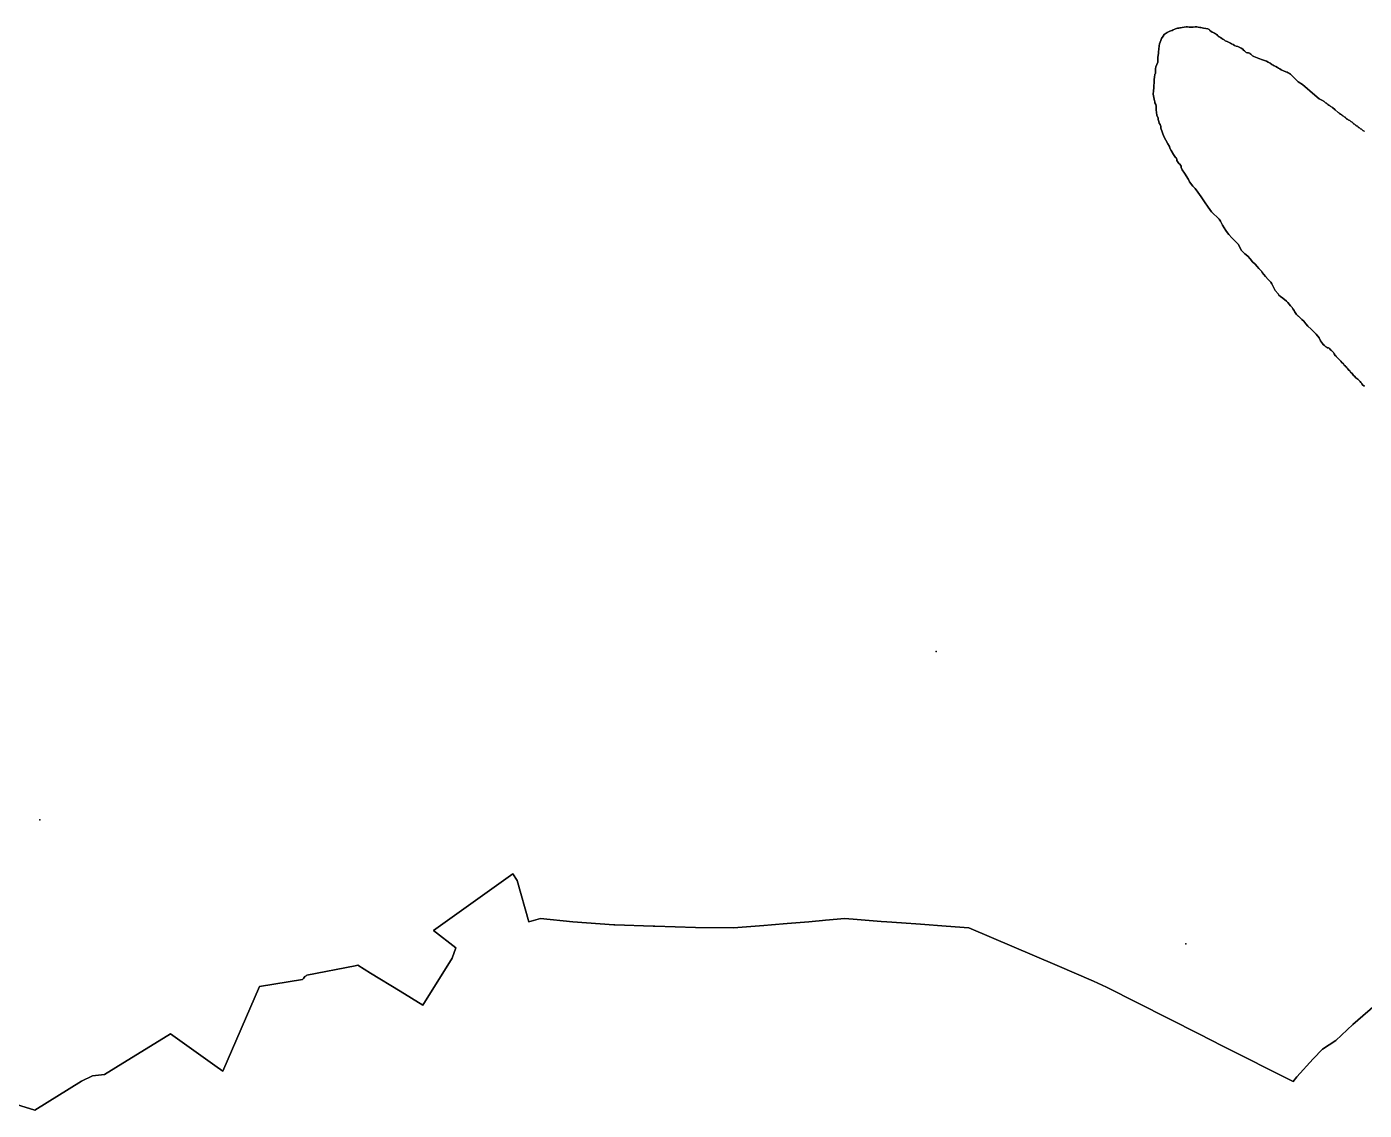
# Model space of a CAD drawing. Header units: inches. Extents: x 11258954 to 11313122, y 3645444 to 3695200.
# Drawn here: x 11278666 to 11282107, y 3675515 to 3678301 of the extents above; entities that cross this region are included whole.
import ezdxf

# ---------------------------------------------------------------- set-up
doc = ezdxf.new("R2010")
doc.units = ezdxf.units.IN
doc.header["$MEASUREMENT"] = 0
for name, color, linetype in [('AnnexationHistory', 183, 'Continuous'), ('PointOfInterest', 52, 'Continuous'), ('RecyclingCenter', 61, 'Continuous'), ('ZipCode', 108, 'Continuous')]:
    doc.layers.add(name, color=color, linetype=linetype)

msp = doc.modelspace()

# ---------------------------------------------------------------- linework, layer by layer
at = {"layer": 'AnnexationHistory'}
for points in [[(11282108, 3677376.75, 0), (11282104, 3677380, 0), (11282101, 3677383.5, 0), (11282100, 3677385, 0), (11282099, 3677386.5, 0), (11282097, 3677388.75, 0), (11282095, 3677391, 0), (11282091, 3677395.25, 0), (11282086, 3677399, 0), (11282082, 3677402.5, 0), (11282080, 3677404.5, 0), (11282078, 3677406.75, 0), (11282076, 3677409.5, 0), (11282072, 3677413, 0), (11282070, 3677416.25, 0), (11282067, 3677419.5, 0), (11282065, 3677422, 0), (11282063, 3677424.5, 0), (11282061, 3677426.5, 0), (11282059, 3677428.75, 0), (11282056, 3677431.5, 0), (11282054, 3677434.5, 0), (11282050, 3677438, 0), (11282047, 3677441.25, 0), (11282044, 3677444.5, 0), (11282042, 3677447, 0), (11282039, 3677449.75, 0), (11282037, 3677451.75, 0), (11282036, 3677453, 0), (11282035, 3677454.5, 0), (11282033, 3677456.25, 0), (11282030, 3677460, 0), (11282028, 3677463.5, 0), (11282025, 3677466.75, 0), (11282023, 3677469, 0), (11282021, 3677471, 0), (11282019, 3677472.75, 0), (11282017, 3677474.75, 0), (11282015.165, 3677475.4285, 0), (11282012.3955, 3677476.022, 0), (11282011.011, 3677477.011, 0), (11282008.242, 3677478.3955, 0), (11282005.4725, 3677481.3625, 0), (11282001.5165, 3677484.132, 0), (11282000, 3677487, 0), (11281997.5605, 3677490.2635, 0), (11281995, 3677493.5, 0), (11281991, 3677501.75, 0), (11281984, 3677510.5, 0), (11281978, 3677517.25, 0), (11281971, 3677524, 0), (11281962, 3677531.75, 0), (11281957, 3677537.75, 0), (11281952, 3677544, 0), (11281947, 3677548.75, 0), (11281938, 3677556.75, 0), (11281937, 3677557.25, 0), (11281933, 3677561.5, 0), (11281928, 3677569.5, 0), (11281927, 3677572, 0), (11281924, 3677576.25, 0), (11281922, 3677579.75, 0), (11281918, 3677584, 0), (11281911, 3677592.5, 0), (11281907, 3677595.5, 0), (11281898, 3677603, 0), (11281892, 3677607.75, 0), (11281888, 3677611.5, 0), (11281886, 3677614.5, 0), (11281878, 3677623.5, 0), (11281876, 3677628, 0), (11281870, 3677640.5, 0), (11281867, 3677644.75, 0), (11281860, 3677651.5, 0), (11281853, 3677659, 0), (11281845, 3677669.5, 0), (11281844, 3677672, 0), (11281839, 3677677.25, 0), (11281836, 3677680, 0), (11281832, 3677684.5, 0), (11281827, 3677690.5, 0), (11281820, 3677697, 0), (11281814, 3677704.25, 0), (11281808, 3677711, 0), (11281800, 3677717.5, 0), (11281792, 3677726, 0), (11281783, 3677742, 0), (11281767, 3677758.5, 0), (11281759, 3677767.5, 0), (11281756, 3677771, 0), (11281751, 3677777.5, 0), (11281747, 3677784.5, 0), (11281743, 3677791, 0), (11281738, 3677801.25, 0), (11281734, 3677806.25, 0), (11281714, 3677825.5, 0), (11281706, 3677837.75, 0), (11281696, 3677851, 0), (11281688, 3677863.75, 0), (11281679, 3677875.75, 0), (11281672, 3677885, 0), (11281666, 3677891, 0), (11281658, 3677902.5, 0), (11281655, 3677908.75, 0), (11281645, 3677925, 0), (11281639, 3677933.5, 0), (11281636, 3677939.75, 0), (11281636, 3677942.5, 0), (11281633, 3677947.75, 0), (11281630, 3677950, 0), (11281625, 3677957.75, 0), (11281625, 3677960.25, 0), (11281624, 3677963, 0), (11281622, 3677965, 0), (11281617, 3677973, 0), (11281611, 3677983, 0), (11281607, 3677989, 0), (11281606, 3677993.25, 0), (11281602, 3678000.5, 0), (11281592, 3678019.5, 0), (11281584, 3678040.75, 0), (11281584, 3678044.5, 0), (11281582, 3678050, 0), (11281580, 3678053.75, 0), (11281579, 3678057.25, 0), (11281577, 3678062.5, 0), (11281577, 3678066, 0), (11281574, 3678074.25, 0), (11281572, 3678088, 0), (11281572, 3678092, 0), (11281572, 3678097.5, 0), (11281571, 3678101.75, 0), (11281569, 3678106, 0), (11281569, 3678109.25, 0), (11281568, 3678111, 0), (11281564, 3678128, 0), (11281564, 3678130.75, 0), (11281565, 3678134, 0), (11281565, 3678138, 0), (11281566, 3678142.25, 0), (11281566, 3678151.5, 0), (11281567, 3678156.25, 0), (11281567, 3678166.75, 0), (11281568, 3678170.5, 0), (11281569, 3678179.5, 0), (11281570, 3678181, 0), (11281570, 3678193.5, 0), (11281571, 3678198, 0), (11281576, 3678210.5, 0), (11281576, 3678223, 0), (11281578, 3678232.75, 0), (11281578, 3678237, 0), (11281579, 3678244, 0), (11281580, 3678252.5, 0), (11281581, 3678257.5, 0), (11281584, 3678266, 0), (11281586, 3678270.75, 0), (11281590, 3678277.5, 0), (11281593, 3678281.25, 0), (11281595, 3678282.75, 0), (11281598, 3678284.5, 0), (11281600, 3678286.25, 0), (11281604, 3678288.25, 0), (11281607, 3678290, 0), (11281610, 3678291, 0), (11281613, 3678292, 0), (11281616, 3678293.5, 0), (11281620, 3678295, 0), (11281622, 3678296, 0), (11281624, 3678296.5, 0), (11281627, 3678297.5, 0), (11281630, 3678298, 0), (11281633, 3678298.5, 0), (11281635, 3678298.5, 0), (11281639, 3678299.25, 0), (11281644, 3678300.5, 0), (11281649, 3678301, 0), (11281653, 3678300.75, 0), (11281657, 3678300.25, 0), (11281662, 3678300, 0), (11281667, 3678300.5, 0), (11281672, 3678301, 0), (11281674, 3678301.25, 0), (11281677, 3678301, 0), (11281680, 3678300.25, 0), (11281684, 3678299.5, 0), (11281687, 3678299, 0), (11281690, 3678298.5, 0), (11281694, 3678297.75, 0), (11281700, 3678297, 0), (11281705, 3678295.75, 0), (11281708, 3678294, 0), (11281709, 3678293.25, 0), (11281710, 3678292, 0), (11281713, 3678290, 0), (11281716, 3678287.75, 0), (11281719, 3678286.5, 0), (11281722, 3678285, 0), (11281725, 3678283.5, 0), (11281728, 3678281, 0), (11281730, 3678278.5, 0), (11281732, 3678276.75, 0), (11281734, 3678275.25, 0), (11281738, 3678273.5, 0), (11281741, 3678271.5, 0), (11281744, 3678269.75, 0), (11281747, 3678267.75, 0), (11281750, 3678265.5, 0), (11281755, 3678263, 0), (11281760, 3678260.5, 0), (11281763, 3678259, 0), (11281766, 3678257.5, 0), (11281770, 3678255.25, 0), (11281774, 3678253.25, 0), (11281778, 3678251.75, 0), (11281782, 3678250.5, 0), (11281786, 3678248.5, 0), (11281791, 3678246.25, 0), (11281795, 3678243.5, 0), (11281797, 3678241, 0), (11281799, 3678239, 0), (11281802, 3678237, 0), (11281804, 3678235.25, 0), (11281807, 3678234.5, 0), (11281810, 3678234, 0), (11281812, 3678233.25, 0), (11281813, 3678232.75, 0), (11281816, 3678230.75, 0), (11281818, 3678228.5, 0), (11281820, 3678226.75, 0), (11281823, 3678225, 0), (11281828, 3678223, 0), (11281832, 3678221.5, 0), (11281836, 3678220, 0), (11281839, 3678218.5, 0), (11281843, 3678217, 0), (11281848, 3678215.25, 0), (11281853, 3678214, 0), (11281856, 3678212.5, 0), (11281860, 3678210.25, 0), (11281865, 3678207.25, 0), (11281870, 3678204.25, 0), (11281873, 3678202.5, 0), (11281876, 3678201, 0), (11281880, 3678199, 0), (11281884, 3678196.5, 0), (11281887, 3678194.5, 0), (11281890, 3678192.75, 0), (11281894, 3678190.5, 0), (11281900, 3678188, 0), (11281906, 3678185.5, 0), (11281909, 3678184.5, 0), (11281912, 3678183, 0), (11281915, 3678181, 0), (11281918, 3678179.25, 0), (11281937.6265, 3678159.824, 0), (11281948.5055, 3678153.099, 0), (11281980.3515, 3678125.4065, 0), (11281991.824, 3678116.11, 0), (11282000, 3678111.8035, 0), (11282002, 3678110.75, 0), (11282003, 3678110.25, 0), (11282004, 3678109.5, 0), (11282006, 3678107.5, 0), (11282008, 3678105.75, 0), (11282010, 3678104.75, 0), (11282010, 3678104.25, 0), (11282012, 3678103.25, 0), (11282013, 3678102.25, 0), (11282014, 3678101, 0), (11282016, 3678100, 0), (11282018, 3678098.75, 0), (11282019, 3678098.25, 0), (11282020, 3678097.75, 0), (11282020, 3678097.5, 0), (11282026, 3678093.5, 0), (11282033, 3678087.75, 0), (11282040, 3678081, 0), (11282042, 3678079.75, 0), (11282044, 3678078.25, 0), (11282046, 3678076.5, 0), (11282048, 3678075.5, 0), (11282050, 3678074.5, 0), (11282051, 3678073.5, 0), (11282052, 3678072.5, 0), (11282054, 3678071, 0), (11282056, 3678069.5, 0), (11282058, 3678068.5, 0), (11282059, 3678067.25, 0), (11282060, 3678066, 0), (11282062, 3678065.25, 0), (11282062, 3678064.5, 0), (11282063, 3678064, 0), (11282064, 3678063.25, 0), (11282066, 3678062.25, 0), (11282068, 3678061, 0), (11282070, 3678060, 0), (11282071, 3678059, 0), (11282073, 3678058, 0), (11282076, 3678056, 0), (11282078, 3678054.25, 0), (11282079, 3678053, 0), (11282080, 3678052, 0), (11282082, 3678050.5, 0), (11282084, 3678049.25, 0), (11282086, 3678048, 0), (11282087, 3678046.75, 0), (11282090, 3678045.25, 0), (11282091, 3678044.5, 0), (11282092, 3678044, 0), (11282092, 3678043.5, 0), (11282093, 3678042.5, 0), (11282095, 3678041.25, 0), (11282097, 3678040, 0), (11282098, 3678039, 0), (11282100, 3678037.75, 0), (11282102, 3678036.5, 0), (11282104, 3678034.5, 0), (11282107, 3678032.75, 0), (11282108, 3678032, 0)], [(11282108, 3678032, 0), (11282107, 3678032.75, 0), (11282104, 3678034.5, 0), (11282102, 3678036.5, 0), (11282100, 3678037.75, 0), (11282098, 3678039, 0), (11282097, 3678040, 0), (11282095, 3678041.25, 0), (11282093, 3678042.5, 0), (11282092, 3678043.5, 0), (11282092, 3678044, 0), (11282091, 3678044.5, 0), (11282090, 3678045.25, 0), (11282087, 3678046.75, 0), (11282086, 3678048, 0), (11282084, 3678049.25, 0), (11282082, 3678050.5, 0), (11282080, 3678052, 0), (11282079, 3678053, 0), (11282078, 3678054.25, 0), (11282076, 3678056, 0), (11282073, 3678058, 0), (11282071, 3678059, 0), (11282070, 3678060, 0), (11282068, 3678061, 0), (11282066, 3678062.25, 0), (11282064, 3678063.25, 0), (11282063, 3678064, 0), (11282062, 3678064.5, 0), (11282062, 3678065.25, 0), (11282060, 3678066, 0), (11282059, 3678067.25, 0), (11282058, 3678068.5, 0), (11282056, 3678069.5, 0), (11282054, 3678071, 0), (11282052, 3678072.5, 0), (11282051, 3678073.5, 0), (11282050, 3678074.5, 0), (11282048, 3678075.5, 0), (11282046, 3678076.5, 0), (11282044, 3678078.25, 0), (11282042, 3678079.75, 0), (11282040, 3678081, 0), (11282033, 3678087.75, 0), (11282026, 3678093.5, 0), (11282020, 3678097.5, 0), (11282020, 3678097.75, 0), (11282019, 3678098.25, 0), (11282018, 3678098.75, 0), (11282016, 3678100, 0), (11282014, 3678101, 0), (11282013, 3678102.25, 0), (11282012, 3678103.25, 0), (11282010, 3678104.25, 0), (11282010, 3678104.75, 0), (11282008, 3678105.75, 0), (11282006, 3678107.5, 0), (11282004, 3678109.5, 0), (11282003, 3678110.25, 0), (11282002, 3678110.75, 0), (11282000, 3678111.8035, 0), (11281991.824, 3678116.11, 0), (11281980.3515, 3678125.4065, 0), (11281948.5055, 3678153.099, 0), (11281937.6265, 3678159.824, 0), (11281918, 3678179.25, 0), (11281915, 3678181, 0), (11281912, 3678183, 0), (11281909, 3678184.5, 0), (11281906, 3678185.5, 0), (11281900, 3678188, 0), (11281894, 3678190.5, 0), (11281890, 3678192.75, 0), (11281887, 3678194.5, 0), (11281884, 3678196.5, 0), (11281880, 3678199, 0), (11281876, 3678201, 0), (11281873, 3678202.5, 0), (11281870, 3678204.25, 0), (11281865, 3678207.25, 0), (11281860, 3678210.25, 0), (11281856, 3678212.5, 0), (11281853, 3678214, 0), (11281848, 3678215.25, 0), (11281843, 3678217, 0), (11281839, 3678218.5, 0), (11281836, 3678220, 0), (11281832, 3678221.5, 0), (11281828, 3678223, 0), (11281823, 3678225, 0), (11281820, 3678226.75, 0), (11281818, 3678228.5, 0), (11281816, 3678230.75, 0), (11281813, 3678232.75, 0), (11281812, 3678233.25, 0), (11281810, 3678234, 0), (11281807, 3678234.5, 0), (11281804, 3678235.25, 0), (11281802, 3678237, 0), (11281799, 3678239, 0), (11281797, 3678241, 0), (11281795, 3678243.5, 0), (11281791, 3678246.25, 0), (11281786, 3678248.5, 0), (11281782, 3678250.5, 0), (11281778, 3678251.75, 0), (11281774, 3678253.25, 0), (11281770, 3678255.25, 0), (11281766, 3678257.5, 0), (11281763, 3678259, 0), (11281760, 3678260.5, 0), (11281755, 3678263, 0), (11281750, 3678265.5, 0), (11281747, 3678267.75, 0), (11281744, 3678269.75, 0), (11281741, 3678271.5, 0), (11281738, 3678273.5, 0), (11281734, 3678275.25, 0), (11281732, 3678276.75, 0), (11281730, 3678278.5, 0), (11281728, 3678281, 0), (11281725, 3678283.5, 0), (11281722, 3678285, 0), (11281719, 3678286.5, 0), (11281716, 3678287.75, 0), (11281713, 3678290, 0), (11281710, 3678292, 0), (11281709, 3678293.25, 0), (11281708, 3678294, 0), (11281705, 3678295.75, 0), (11281700, 3678297, 0), (11281694, 3678297.75, 0), (11281690, 3678298.5, 0), (11281687, 3678299, 0), (11281684, 3678299.5, 0), (11281680, 3678300.25, 0), (11281677, 3678301, 0), (11281674, 3678301.25, 0), (11281672, 3678301, 0), (11281667, 3678300.5, 0), (11281662, 3678300, 0), (11281657, 3678300.25, 0), (11281653, 3678300.75, 0), (11281649, 3678301, 0), (11281644, 3678300.5, 0), (11281639, 3678299.25, 0), (11281635, 3678298.5, 0), (11281633, 3678298.5, 0), (11281630, 3678298, 0), (11281627, 3678297.5, 0), (11281624, 3678296.5, 0), (11281622, 3678296, 0), (11281620, 3678295, 0), (11281616, 3678293.5, 0), (11281613, 3678292, 0), (11281610, 3678291, 0), (11281607, 3678290, 0), (11281604, 3678288.25, 0), (11281600, 3678286.25, 0), (11281598, 3678284.5, 0), (11281595, 3678282.75, 0), (11281593, 3678281.25, 0), (11281590, 3678277.5, 0), (11281586, 3678270.75, 0), (11281584, 3678266, 0), (11281581, 3678257.5, 0), (11281580, 3678252.5, 0), (11281579, 3678244, 0), (11281578, 3678237, 0), (11281578, 3678232.75, 0), (11281576, 3678223, 0), (11281576, 3678210.5, 0), (11281571, 3678198, 0), (11281570, 3678193.5, 0), (11281570, 3678181, 0), (11281569, 3678179.5, 0), (11281568, 3678170.5, 0), (11281567, 3678166.75, 0), (11281567, 3678156.25, 0), (11281566, 3678151.5, 0), (11281566, 3678142.25, 0), (11281565, 3678138, 0), (11281565, 3678134, 0), (11281564, 3678130.75, 0), (11281564, 3678128, 0), (11281568, 3678111, 0), (11281569, 3678109.25, 0), (11281569, 3678106, 0), (11281571, 3678101.75, 0), (11281572, 3678097.5, 0), (11281572, 3678092, 0), (11281572, 3678088, 0), (11281574, 3678074.25, 0), (11281577, 3678066, 0), (11281577, 3678062.5, 0), (11281579, 3678057.25, 0), (11281580, 3678053.75, 0), (11281582, 3678050, 0), (11281584, 3678044.5, 0), (11281584, 3678040.75, 0), (11281592, 3678019.5, 0), (11281602, 3678000.5, 0), (11281606, 3677993.25, 0), (11281607, 3677989, 0), (11281611, 3677983, 0), (11281617, 3677973, 0), (11281622, 3677965, 0), (11281624, 3677963, 0), (11281625, 3677960.25, 0), (11281625, 3677957.75, 0), (11281630, 3677950, 0), (11281633, 3677947.75, 0), (11281636, 3677942.5, 0), (11281636, 3677939.75, 0), (11281639, 3677933.5, 0), (11281645, 3677925, 0), (11281655, 3677908.75, 0), (11281658, 3677902.5, 0), (11281666, 3677891, 0), (11281672, 3677885, 0), (11281679, 3677875.75, 0), (11281688, 3677863.75, 0), (11281696, 3677851, 0), (11281706, 3677837.75, 0), (11281714, 3677825.5, 0), (11281734, 3677806.25, 0), (11281738, 3677801.25, 0), (11281743, 3677791, 0), (11281747, 3677784.5, 0), (11281751, 3677777.5, 0), (11281756, 3677771, 0), (11281759, 3677767.5, 0), (11281767, 3677758.5, 0), (11281783, 3677742, 0), (11281792, 3677726, 0), (11281800, 3677717.5, 0), (11281808, 3677711, 0), (11281814, 3677704.25, 0), (11281820, 3677697, 0), (11281827, 3677690.5, 0), (11281832, 3677684.5, 0), (11281836, 3677680, 0), (11281839, 3677677.25, 0), (11281844, 3677672, 0), (11281845, 3677669.5, 0), (11281853, 3677659, 0), (11281860, 3677651.5, 0), (11281867, 3677644.75, 0), (11281870, 3677640.5, 0), (11281876, 3677628, 0), (11281878, 3677623.5, 0), (11281886, 3677614.5, 0), (11281888, 3677611.5, 0), (11281892, 3677607.75, 0), (11281898, 3677603, 0), (11281907, 3677595.5, 0), (11281911, 3677592.5, 0), (11281918, 3677584, 0), (11281922, 3677579.75, 0), (11281924, 3677576.25, 0), (11281927, 3677572, 0), (11281928, 3677569.5, 0), (11281933, 3677561.5, 0), (11281937, 3677557.25, 0), (11281938, 3677556.75, 0), (11281947, 3677548.75, 0), (11281952, 3677544, 0), (11281957, 3677537.75, 0), (11281962, 3677531.75, 0), (11281971, 3677524, 0), (11281978, 3677517.25, 0), (11281984, 3677510.5, 0), (11281991, 3677501.75, 0), (11281995, 3677493.5, 0), (11281997.5605, 3677490.2635, 0), (11282000, 3677487, 0), (11282001.5165, 3677484.132, 0), (11282005.4725, 3677481.3625, 0), (11282008.242, 3677478.3955, 0), (11282011.011, 3677477.011, 0), (11282012.3955, 3677476.022, 0), (11282015.165, 3677475.4285, 0), (11282017, 3677474.75, 0), (11282019, 3677472.75, 0), (11282021, 3677471, 0), (11282023, 3677469, 0), (11282025, 3677466.75, 0), (11282028, 3677463.5, 0), (11282030, 3677460, 0), (11282033, 3677456.25, 0), (11282035, 3677454.5, 0), (11282036, 3677453, 0), (11282037, 3677451.75, 0), (11282039, 3677449.75, 0), (11282042, 3677447, 0), (11282044, 3677444.5, 0), (11282047, 3677441.25, 0), (11282050, 3677438, 0), (11282054, 3677434.5, 0), (11282056, 3677431.5, 0), (11282059, 3677428.75, 0), (11282061, 3677426.5, 0), (11282063, 3677424.5, 0), (11282065, 3677422, 0), (11282067, 3677419.5, 0), (11282070, 3677416.25, 0), (11282072, 3677413, 0), (11282076, 3677409.5, 0), (11282078, 3677406.75, 0), (11282080, 3677404.5, 0), (11282082, 3677402.5, 0), (11282086, 3677399, 0), (11282091, 3677395.25, 0), (11282095, 3677391, 0), (11282097, 3677388.75, 0), (11282099, 3677386.5, 0), (11282100, 3677385, 0), (11282101, 3677383.5, 0), (11282104, 3677380, 0), (11282108, 3677376.75, 0)]]:
    msp.add_polyline3d(points, dxfattribs=at)
at = {"layer": 'PointOfInterest'}
for p in [(11281006.2459, 3676695.2221), (11281648.1265, 3675943.2095)]:
    msp.add_point(p, dxfattribs=at)
at = {"layer": 'RecyclingCenter'}
msp.add_point((11278699.8505, 3676262.3214), dxfattribs=at)
at = {"layer": 'ZipCode'}
for points in [[(11282148, 3675796.5, 0), (11282078, 3675735.75, 0), (11282034, 3675694.5, 0), (11282000, 3675672.5, 0), (11281976, 3675648, 0), (11281934, 3675601.25, 0), (11281924.4285, 3675589.068, 0), (11281742.2655, 3675681.124, 0), (11281683.9215, 3675710.608, 0), (11281444.0375, 3675831.8335, 0), (11281410.4685, 3675847.5225, 0), (11281317.365, 3675887.3325, 0), (11281090.299, 3675984.4225, 0), (11281031.3915, 3675988.7755, 0), (11280965.8485, 3675993.619, 0), (11280916.846, 3675997.2395, 0), (11280879.4915, 3676000, 0), (11280864.739, 3676001.09, 0), (11280802.4305, 3676005.6945, 0), (11280771.169, 3676008.0045, 0), (11280721.7325, 3676003.703, 0), (11280713.9, 3676003.0215, 0), (11280687.343, 3676000.711, 0), (11280678.295, 3676000.0005, 0), (11280622.9325, 3675995.6005, 0), (11280582.775, 3675992.4055, 0), (11280562.982, 3675990.7545, 0), (11280485, 3675984.25, 0), (11280386.5615, 3675984.9885, 0), (11280282, 3675988.75, 0), (11280278, 3675989, 0), (11280179, 3675992, 0), (11280176.4805, 3675992.3575, 0), (11280071, 3676000, 0), (11279988, 3676008, 0), (11279958, 3676000, 0), (11279928, 3676106, 0), (11279917.2865, 3676123.4835, 0), (11279713.2525, 3675977.4745, 0), (11279770.332, 3675933.0095, 0), (11279761, 3675906, 0), (11279685, 3675785.75, 0), (11279627, 3675821.25, 0), (11279551, 3675867.5, 0), (11279518, 3675888, 0), (11279511, 3675886.5, 0), (11279387, 3675863, 0), (11279385, 3675861.25, 0), (11279382, 3675859.25, 0), (11279380, 3675857, 0), (11279378, 3675854.5, 0), (11279376, 3675851.5, 0), (11279265, 3675833.75, 0), (11279170.683, 3675616.0955, 0), (11279150.022, 3675630.8535, 0), (11279036.163, 3675712.184, 0), (11278895.754, 3675625.598, 0), (11278866.1845, 3675607.3635, 0), (11278835.1745, 3675603.925, 0), (11278807.541, 3675590.55, 0), (11278686.891, 3675515.42, 0), (11278640.11, 3675530.586, 0)], [(11278640.11, 3675530.586, 0), (11278686.891, 3675515.42, 0), (11278807.541, 3675590.55, 0), (11278835.1745, 3675603.925, 0), (11278866.1845, 3675607.3635, 0), (11278895.754, 3675625.598, 0), (11279036.163, 3675712.184, 0), (11279150.022, 3675630.8535, 0), (11279170.683, 3675616.0955, 0), (11279265, 3675833.75, 0), (11279376, 3675851.5, 0), (11279378, 3675854.5, 0), (11279380, 3675857, 0), (11279382, 3675859.25, 0), (11279385, 3675861.25, 0), (11279387, 3675863, 0), (11279511, 3675886.5, 0), (11279518, 3675888, 0), (11279551, 3675867.5, 0), (11279627, 3675821.25, 0), (11279685, 3675785.75, 0), (11279761, 3675906, 0), (11279770.332, 3675933.0095, 0), (11279713.2525, 3675977.4745, 0), (11279917.2865, 3676123.4835, 0), (11279928, 3676106, 0), (11279958, 3676000, 0), (11279988, 3676008, 0), (11280071, 3676000, 0), (11280176.4805, 3675992.3575, 0), (11280179, 3675992, 0), (11280278, 3675989, 0), (11280282, 3675988.75, 0), (11280386.5615, 3675984.9885, 0), (11280485, 3675984.25, 0), (11280562.982, 3675990.7545, 0), (11280582.775, 3675992.4055, 0), (11280622.9325, 3675995.6005, 0), (11280678.295, 3676000.0005, 0), (11280687.343, 3676000.711, 0), (11280713.9, 3676003.0215, 0), (11280721.7325, 3676003.703, 0), (11280771.169, 3676008.0045, 0), (11280802.4305, 3676005.6945, 0), (11280864.739, 3676001.09, 0), (11280879.4915, 3676000, 0), (11280916.846, 3675997.2395, 0), (11280965.8485, 3675993.619, 0), (11281031.3915, 3675988.7755, 0), (11281090.299, 3675984.4225, 0), (11281317.365, 3675887.3325, 0), (11281410.4685, 3675847.5225, 0), (11281444.0375, 3675831.8335, 0), (11281683.9215, 3675710.608, 0), (11281742.2655, 3675681.124, 0), (11281924.4285, 3675589.068, 0), (11281934, 3675601.25, 0), (11281976, 3675648, 0), (11282000, 3675672.5, 0), (11282034, 3675694.5, 0), (11282078, 3675735.75, 0), (11282148, 3675796.5, 0)]]:
    msp.add_polyline3d(points, dxfattribs=at)

doc.saveas('drawing.dxf')
